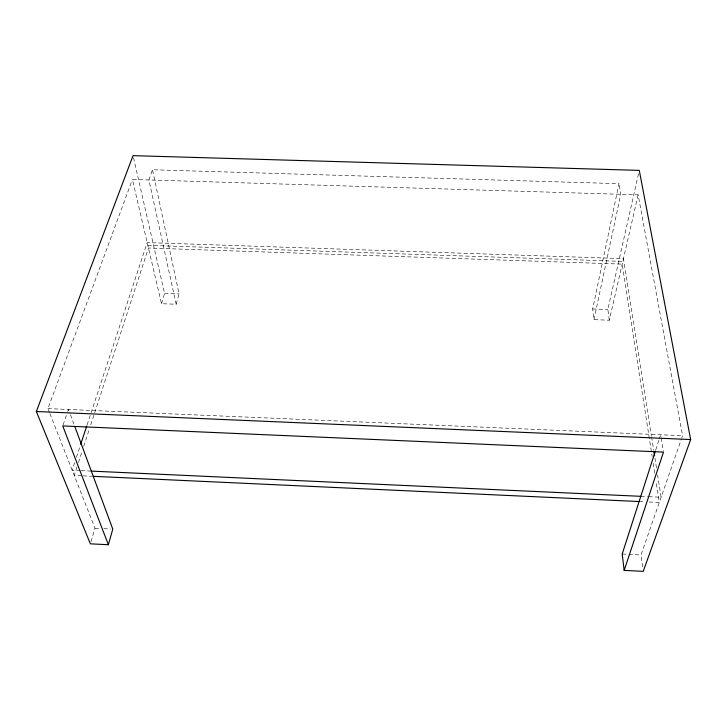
<?xml version="1.0" encoding="UTF-8"?>
<svg xmlns="http://www.w3.org/2000/svg" width="727" height="727" viewBox="0 0 727 727"><rect width="100%" height="100%" fill="white"/><g stroke="black" fill="none" stroke-linecap="round" stroke-linejoin="round"><path stroke-width="0.55" stroke-dasharray="3.63 2.73" d="M638.133 194.836L609.299 320.216L593.959 319.653L592.669 308.957L618.986 183.677L152.488 169.764L148.908 179.987L176.161 304.24L161.503 303.704L132.396 179.478L638.133 194.836L682.58 435.691L681.835 437.808M593.959 319.653L620.749 194.309L618.986 183.677M609.299 320.216L607.854 309.511L639.033 171.49M176.161 304.24L179.069 293.935L152.488 169.764M90.975 541.751L94.983 528.229L49.963 413.799M161.503 303.704L164.547 293.399L133.041 155.651M655.754 449.877L658.889 440.153M659.235 439.072L660.625 434.755L660.988 436.918M77.026 466.825L74.218 475.449L82.051 475.803M78.434 462.508L82.305 450.658M83.714 446.342L89.348 429.103M90.748 424.786L148.453 248.025L622.194 264.11L652.155 456.583M74.654 462.672L72.164 470.224L80.043 470.587M76.426 457.283L79.988 446.496M87.095 424.913L147.181 242.6L623.457 258.639L651.383 435.646M642.623 566.969L640.996 554.946L681.472 438.872M63.104 424.895L67.42 412.563M67.784 411.537L68.502 409.483L70.074 413.727M49.554 412.763L47.918 408.601L132.396 179.478M147.826 245.317L622.83 261.384M164.547 293.399L179.069 293.935M592.669 308.957L607.854 309.511M47.918 408.601L682.58 435.691M81.17 470.642L91.311 471.105M640.787 496.323L647.557 496.641M648.693 496.686L661.107 497.259L657.572 474.858M83.169 475.858L92.12 476.276M639.115 501.53L644.722 501.784M649.202 501.993L659.298 502.457L655.99 481.201M94.983 528.229L99.435 528.447M103.879 528.665L110.549 528.992M622.194 554.029L627.728 554.292M628.828 554.347L640.996 554.946M70.464 414.79L74.399 425.422M661.17 438.008L663.324 451.013M651.565 436.763L653.682 450.204M654.918 458.046L656.69 469.251M653.2 463.299L654.763 473.368"/><path stroke-width="1.09" d="M655.409 450.958L622.194 554.029L624.166 570.395L643.213 571.349L690.65 439.544L639.278 170.382L133.041 155.651L36.35 411.5L90.366 543.832L108.368 544.732L112.776 529.102L74.79 426.476M80.697 444.333L86.74 425.995M624.166 570.395L663.506 452.094L62.74 425.922L108.368 544.732M36.35 411.5L690.65 439.544M91.311 471.105L640.787 496.323M93.238 476.321L639.115 501.53M653.864 451.331L654.573 455.811"/></g></svg>
